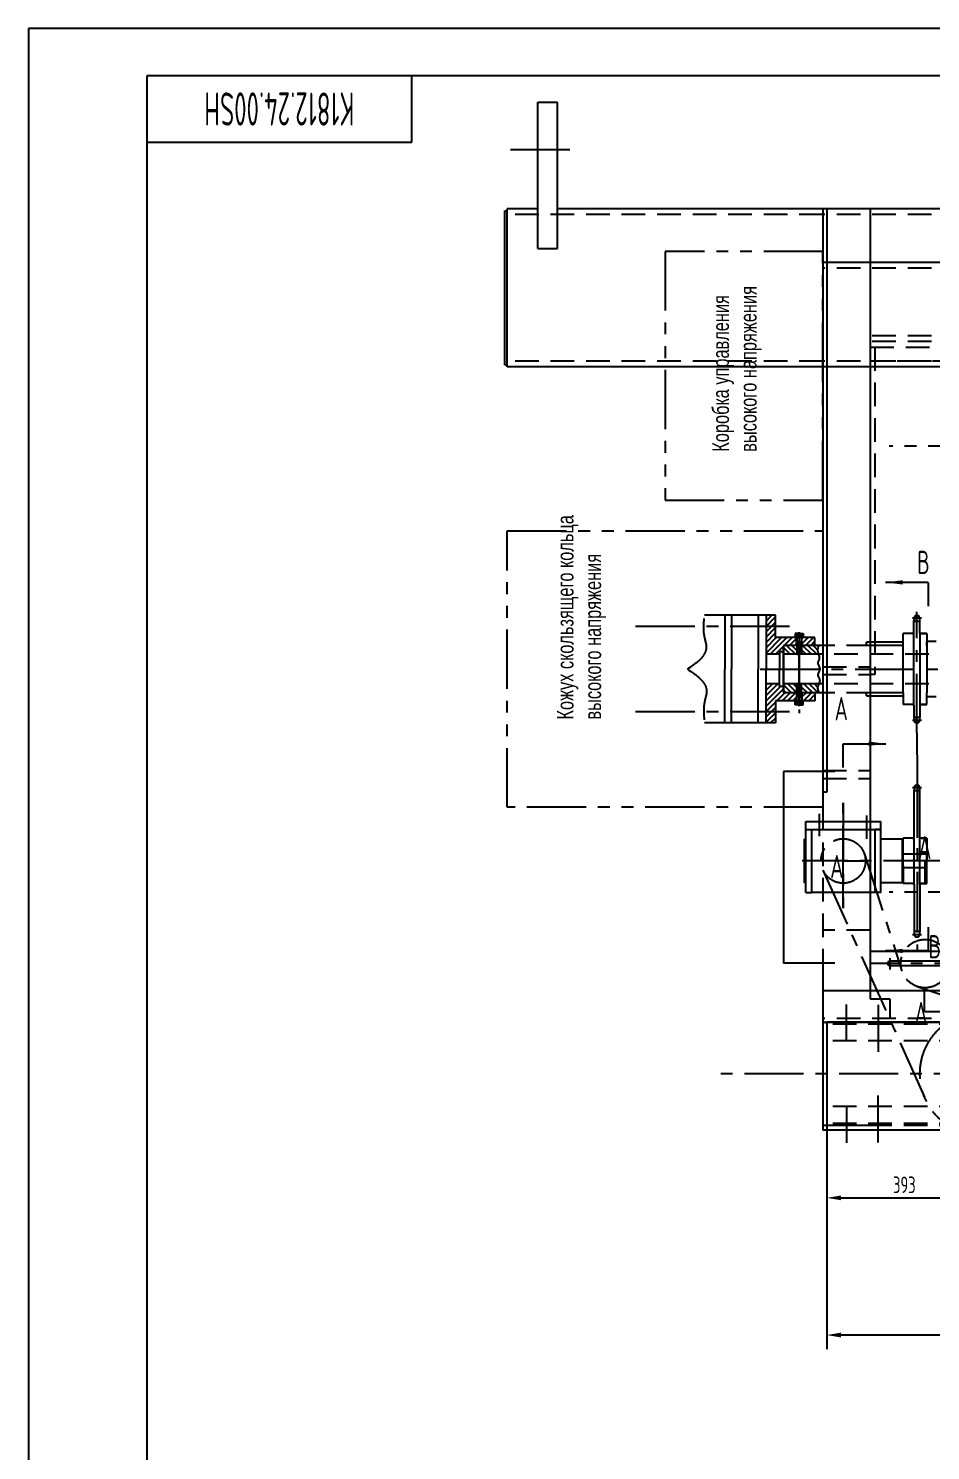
# Model space of a CAD drawing. Header units: millimetres. Extents: x 0 to 10092, y -1 to 7128.
# Drawn here: x 0 to 2286, y 3525 to 7128 of the extents above; entities that cross this region are included whole.
import ezdxf
from ezdxf.enums import TextEntityAlignment as Align

# ---------------------------------------------------------------- set-up
doc = ezdxf.new("R2010")
doc.units = ezdxf.units.MM
doc.header["$LTSCALE"] = 120
for name, pattern in [('F', [0.75, 0.5, -0.25]), ('G', [2, 1.25, -0.25, 0.25, -0.25]), ('K', [2.5, 1.25, -0.25, 0.25, -0.25, 0.25, -0.25])]:
    doc.linetypes.add(name, pattern=pattern)
for name, color, linetype in [('01', 7, 'Continuous'), ('02', 1, 'Continuous'), ('04', 2, 'F'), ('05', 4, 'G'), ('07', 6, 'K'), ('08', 1, 'Continuous'), ('11', 3, 'Continuous'), ('L1GEA', 7, 'Continuous')]:
    doc.layers.add(name, color=color, linetype=linetype)
doc.styles.get("Standard").update_dxf_attribs({"font": 'isocp', "width": 0.707, "bigfont": 'intecad.shx'})
doc.dimstyles.new('INTE', dxfattribs={"dimscale": 12, "dimtxt": 3.5, "dimasz": 3, "dimexe": 3, "dimexo": 0, "dimgap": 1, "dimtad": 1, "dimdec": 3, "dimdsep": 46, "dimtxsty": 'Standard', "dimcen": 0, "dimclrd": 1, "dimclre": 1, "dimclrt": 3, "dimaunit": 1, "dimadec": 0, "dimazin": 0, "dimtfac": 1, "dimtdec": 3, "dimtmove": 0, "dimatfit": 0, "dimfxl": 3, "dimarcsym": 0})

# ---------------------------------------------------------------- blocks, each defined once
blk = doc.blocks.new('*D83')
at = {"layer": '08', "color": 1, "lineweight": -2}
for p, q in [((2023.5, 4336.9), (2023.5, 3781.9)), ((6238.5, 4336.9), (6238.5, 3781.9)), ((6202.5, 3817.9), (2059.5, 3817.9))]:
    blk.add_line(p, q, dxfattribs=at)
at = {"layer": '08', "color": 1}
for points in [[(2059.5, 3823.9), (2059.5, 3811.9), (2023.5, 3817.9)], [(6202.5, 3823.9), (6202.5, 3811.9), (6238.5, 3817.9)]]:
    blk.add_solid(points, dxfattribs=at)
at = {"layer": 'Defpoints', "color": 0}
for p in [(2023.5, 4336.9), (6238.5, 4336.9), (2023.5, 3817.9)]:
    blk.add_point(p, dxfattribs=at)
at = {"layer": '08', "color": 3, "insert": (4131, 3850.9), "char_height": 42, "attachment_point": 5}
blk.add_mtext('4215', dxfattribs=at)
blk = doc.blocks.new('*D85')
at = {"layer": '08', "color": 1, "lineweight": -2}
for p, q in [((2023.5, 4267.1), (2023.5, 4129.5)), ((2416.5, 4218.8), (2416.5, 4129.5)), ((2059.5, 4165.5), (2380.5, 4165.5))]:
    blk.add_line(p, q, dxfattribs=at)
at = {"layer": '08', "color": 1}
for points in [[(2059.5, 4171.5), (2059.5, 4159.5), (2023.5, 4165.5)], [(2380.5, 4171.5), (2380.5, 4159.5), (2416.5, 4165.5)]]:
    blk.add_solid(points, dxfattribs=at)
at = {"layer": 'Defpoints', "color": 0}
for p in [(2023.5, 4267.1), (2416.5, 4218.8), (2416.5, 4165.5)]:
    blk.add_point(p, dxfattribs=at)
at = {"layer": '08', "color": 3, "insert": (2220, 4198.5), "char_height": 42, "attachment_point": 5}
blk.add_mtext('393', dxfattribs=at)
blk = doc.blocks.new('*U175', base_point=(251.96, 168.31))
at = {"layer": '01'}
for p, q in [((251.96, 168.31), (251.96, 182.31)), ((195.96, 168.31), (251.96, 168.31))]:
    blk.add_line(p, q, dxfattribs=at)
blk = doc.blocks.new('*U176')
at = {"layer": '01'}
for points in [[(831, 584), (25, 584)], [(25, 584), (25, 10)]]:
    blk.add_lwpolyline(points, dxfattribs=at)
at = {"layer": '02'}
for points in [[(841, 594), (0, 594)], [(0, 594), (0, 0)]]:
    blk.add_lwpolyline(points, dxfattribs=at)

msp = doc.modelspace()

# ---------------------------------------------------------------- hatches: boundary and pattern name
at = {"layer": '07', "linetype": 'K'}
h = msp.add_hatch(dxfattribs=at)
h.set_pattern_fill('LINE', color=6, scale=3, angle=45, style=0)
h.set_pattern_definition([(45, (6197.96, 1778.382), (-6.735192, 6.735192), [])])
h.paths.add_polyline_path([(1913.5242, 5564.9302), (1946.5242, 5564.9302), (1946.5242, 5584.9302), (1893.5242, 5584.9302), (1893.5242, 5612.7867), (1869.4519, 5612.7867), (1869.4519, 5542.4302), (1903.5242, 5542.4302), (1903.5242, 5548.7646), (1913.5242, 5548.7646)])
h.paths.add_polyline_path([(1993.5242, 5564.9302), (1993.5242, 5584.9302), (1960.5242, 5584.9302), (1960.5242, 5564.9302)])
h.paths.add_polyline_path([(1869.4519, 5612.7867), (1893.5242, 5612.7867), (1893.5242, 5641.228), (1869.4519, 5641.228)])
h.paths.add_polyline_path([(1903.5242, 5461.0902), (1903.5242, 5467.4247), (1869.4519, 5467.4247), (1869.4519, 5397.0682), (1893.5242, 5397.0682), (1893.5242, 5424.9247), (1946.5242, 5424.9247), (1946.5242, 5444.9247), (1913.5242, 5444.9247), (1913.5242, 5461.0902)])
h.paths.add_polyline_path([(1960.5242, 5444.9247), (1960.5242, 5424.9247), (1962.7242, 5424.9247), (1993.5242, 5424.9247), (1993.5242, 5444.9247)])
h.paths.add_polyline_path([(1893.5242, 5397.0682), (1869.4519, 5397.0682), (1869.4519, 5368.6268), (1893.5242, 5368.6268)])
h = msp.add_hatch(dxfattribs=at)
h.set_pattern_fill('ANSI31', color=6, scale=3, angle=90, style=0)
h.set_pattern_definition([(135, (509.682, 3703.518), (-6.735192, -6.735192), [])])
h.paths.add_polyline_path([(1947.5242, 5564.9302), (1916.5242, 5564.9302), (1913.5242, 5561.9302), (1913.5242, 5542.4302), (1947.5242, 5542.4302)])
h.paths.add_polyline_path([(2000.9599, 5555.4697), (2001.9138, 5560.1257), (2003.7907, 5564.9302), (1959.5242, 5564.9302), (1959.5242, 5543.0302), (1959.5242, 5542.4302), (2003.185, 5542.4302), (2002.3732, 5544.5488), (2001.4286, 5547.7545), (2000.8778, 5551.3704)])
h.paths.add_polyline_path([(1947.5242, 5466.8247), (1947.5242, 5467.4247), (1913.5242, 5467.4247), (1913.5242, 5447.9247), (1916.5242, 5444.9247), (1947.5242, 5444.9247)])
h.paths.add_polyline_path([(2000.9357, 5456.7704), (2000.9786, 5459.1567), (2001.3829, 5461.4444), (2002.0755, 5463.6296), (2002.951, 5465.7269), (2003.7502, 5467.4247), (1959.5242, 5467.4247), (1959.5242, 5444.9247), (1993.5242, 5444.9247), (2004.2098, 5444.9247), (2003.98, 5445.4181), (2003.5231, 5446.4726), (2002.9277, 5447.9913), (2002.2825, 5449.8774), (2001.6764, 5452.0339), (2001.1979, 5454.3638)])

# ---------------------------------------------------------------- linework, layer by layer
for p, q in [((2244.4617, 5626.5566), (2259.4242, 5626.5566)), ((2244.4617, 5383.2983), (2259.4242, 5383.2983))]:
    msp.add_line(p, q)
for centre, start, end in [((2274.9417, 5627.7324), 155.3859545, 180.0093386), ((2228.9442, 5628.135), 359.2338808, 23.7843), ((2274.9417, 5382.1225), 179.9906614, 204.6140455), ((2228.9442, 5381.7199), 336.2157, 0.7661192)]:
    msp.add_arc(centre, 30.48, start, end)
at = {"layer": '01'}
for p, q in [((1291.0242, 6570.9274), (1291.0242, 6940.9274)), ((1291.0242, 6940.9274), (1341.0242, 6940.9274)), ((1341.0242, 6570.9274), (1341.0242, 6940.9274)), ((1207.5242, 6275.9265), (1207.5242, 6665.9284)), ((1207.5242, 6665.9284), (1213.5242, 6665.9284)), ((1213.5242, 6270.9274), (1213.5242, 6670.9274)), ((1291.0242, 6670.9274), (1213.5242, 6670.9274)), ((2013.5242, 6670.9274), (1341.0242, 6670.9274)), ((6248.5242, 6670.9274), (2013.5242, 6670.9274)), ((2013.5242, 6670.9274), (2013.5242, 5245.9248)), ((2023.5242, 6670.9274), (2023.5242, 5245.9248)), ((2133.5242, 6670.9274), (2133.5242, 4669.9274)), ((1291.0242, 6570.9274), (1341.0242, 6570.9274)), ((6248.5242, 6534.9274), (2013.5242, 6534.9274)), ((2013.5242, 6534.9274), (2013.5242, 6270.9274)), ((1207.5242, 6275.9265), (1213.5242, 6275.9265)), ((2013.5242, 6270.9274), (1213.5242, 6270.9274)), ((1357.7155, 6270.9274), (1213.5242, 6270.9274)), ((2280.3437, 5724.6309), (2280.3437, 5664.6309)), ((2244.4617, 5595.9462), (2244.4617, 5627.7274)), ((2259.4242, 5595.9462), (2259.4242, 5627.7274)), ((2217.1314, 5444.9247), (2217.1314, 5594.9302)), ((2243.4457, 5594.9302), (2217.1314, 5594.9302)), ((2244.4617, 5413.9087), (2244.4617, 5595.9462)), ((2259.4242, 5595.9462), (2259.4242, 5413.9087)), ((2277.1314, 5594.9302), (2260.4402, 5594.9302)), ((1913.5242, 5561.9302), (1916.5242, 5564.9302)), ((1916.5242, 5564.9302), (1913.5242, 5561.9302)), ((1913.5242, 5561.9302), (1913.5242, 5447.9247)), ((1913.5242, 5447.9247), (1913.5242, 5561.9302)), ((2023.5242, 5564.9302), (1916.5242, 5564.9302)), ((1949.0242, 5564.9302), (1949.0242, 5542.4302)), ((1958.0242, 5564.9302), (1958.0242, 5542.4302)), ((2217.1314, 5572.9302), (2124.5242, 5572.9302)), ((2124.5242, 5564.9302), (2124.5242, 5572.9302)), ((2217.1314, 5564.9302), (2133.5242, 5564.9302)), ((2277.1314, 5564.9302), (2277.1314, 5574.9302)), ((2301.0242, 5574.9302), (2277.1314, 5574.9302)), ((2002.8161, 5467.4247), (1913.5242, 5467.4247)), ((1916.5242, 5444.9247), (1913.5242, 5447.9247)), ((1913.5242, 5447.9247), (1916.5242, 5444.9247)), ((2023.5242, 5444.9247), (1916.5242, 5444.9247)), ((1949.0242, 5444.9247), (1949.0242, 5467.4247)), ((1958.0242, 5444.9247), (1958.0242, 5467.4247)), ((2124.5242, 5436.9247), (2124.5242, 5444.9247)), ((2217.1314, 5444.9247), (2133.5242, 5444.9247)), ((2217.1314, 5444.9247), (2217.1314, 5414.9247)), ((2277.1314, 5444.9247), (2275.1314, 5444.9247)), ((2124.5242, 5436.9247), (2217.1314, 5436.9247)), ((2243.4457, 5414.9247), (2217.1314, 5414.9247)), ((2244.4617, 5413.9087), (2244.4617, 5382.1274)), ((2259.4242, 5413.9087), (2259.4242, 5382.1274)), ((2277.1314, 5414.9247), (2260.4402, 5414.9247)), ((2301.0242, 5434.9247), (2277.1314, 5434.9247)), ((2065.1314, 5255.9125), (2065.1314, 5315.9125)), ((1913.5242, 5245.9248), (1913.5242, 4759.9274)), ((2043.5242, 5245.9248), (1913.5242, 5245.9248)), ((2065.1314, 5018.6222), (2065.1314, 5078.6222)), ((2125.1314, 5018.6222), (2065.1314, 5018.6222)), ((2259.6092, 5018.9067), (2199.6092, 5018.9067)), ((2272.4357, 5018.9274), (2212.4357, 5018.9274)), ((2259.6092, 4958.9067), (2259.6092, 5018.9067)), ((2272.4357, 4958.9274), (2272.4357, 5018.9274)), ((2280.3437, 4851.0034), (2280.3437, 4791.0034)), ((2013.5242, 4759.9274), (2013.5242, 4626.9274)), ((2433.5242, 4789.9274), (2133.5242, 4789.9274)), ((2013.5242, 4690.9274), (6248.5242, 4690.9274)), ((2271.1928, 4636.8424), (2271.1928, 4696.8424)), ((2133.5242, 4669.9274), (2183.5242, 4669.9274)), ((2183.5242, 4669.9274), (2183.5242, 4619.9274)), ((2013.5242, 4626.9274), (2013.5242, 4610.9274)), ((2331.1928, 4636.8424), (2271.1928, 4636.8424)), ((2013.5242, 4610.9274), (6248.5242, 4610.9274)), ((2013.5242, 4610.9274), (2013.5242, 4336.9274)), ((6238.5242, 4610.9274), (2023.5242, 4610.9274)), ((2023.5242, 4610.9274), (2023.5242, 4336.9274)), ((2013.5242, 4348.9274), (2013.5242, 4336.9274)), ((6238.5242, 4336.9274), (2013.5242, 4336.9274))]:
    msp.add_line(p, q, dxfattribs=at)
at = {"layer": '01', "color": 7, "linetype": 'Continuous'}
for p, q in [((6128.5242, 6270.9274), (2013.5242, 6270.9274)), ((2003.185, 5542.4302), (1913.5242, 5542.4302)), ((2244.5617, 4960.4114), (2244.5617, 5198.2683)), ((2244.5617, 5197.0974), (2259.5242, 5197.0974)), ((2247.3313, 5210.9683), (2256.9355, 5210.9683)), ((2259.5242, 4960.4114), (2259.5242, 5198.2683)), ((1970.1314, 5118.9274), (2160.1314, 5118.9274)), ((1970.1314, 4939.4274), (1970.1314, 5118.9274)), ((2160.1314, 4939.4274), (2160.1314, 5118.9274)), ((1970.1314, 5098.9274), (2160.1314, 5098.9274)), ((1970.1314, 5098.4274), (1985.1314, 5098.4274)), ((1985.1314, 4938.9274), (1985.1314, 5098.9274)), ((2145.1314, 5098.9274), (2145.1314, 4938.9274)), ((2160.1314, 5098.4274), (2145.1314, 5098.4274)), ((1970.1314, 5073.9274), (1967.1314, 5073.9274)), ((1967.1314, 4963.9274), (1967.1314, 5073.9274)), ((2215.1314, 5073.9274), (2160.1314, 5073.9274)), ((2215.1314, 4963.9274), (2215.1314, 5073.9274)), ((2217.1314, 5031.5302), (2217.1314, 5076.4274)), ((2243.5457, 5076.4274), (2217.1314, 5076.4274)), ((2240.6138, 5076.4274), (2243.5457, 5076.4274)), ((2277.1314, 5076.4274), (2260.5402, 5076.4274)), ((2263.0402, 5076.4274), (2277.1314, 5076.4274)), ((2277.1314, 5076.4274), (2277.1314, 5018.9274)), ((2217.1314, 5038.9274), (2215.1314, 5038.9274)), ((2217.1314, 4998.9274), (2217.1314, 5038.9274)), ((2222.1314, 5036.4274), (2217.1314, 5036.4274)), ((2277.1314, 5001.4274), (2277.1314, 5039.4274)), ((2217.1314, 4998.9274), (2215.1314, 4998.9274)), ((2217.1314, 5006.3247), (2217.1314, 4961.4274)), ((2277.1314, 4961.4274), (2277.1314, 5001.4274)), ((1970.1314, 4963.9274), (1967.1314, 4963.9274)), ((1970.1314, 4939.4274), (1985.1314, 4939.4274)), ((2145.1314, 4938.9274), (1985.1314, 4938.9274)), ((2160.1314, 4939.4274), (2145.1314, 4939.4274)), ((2215.1314, 4963.9274), (2160.1314, 4963.9274)), ((2243.5457, 4961.4274), (2217.1314, 4961.4274)), ((2240.6138, 4961.4274), (2243.5457, 4961.4274)), ((2244.5617, 4960.4114), (2244.5617, 4839.5866)), ((2259.5242, 4960.4114), (2259.5242, 4839.5866)), ((2277.1314, 4961.4274), (2260.5402, 4961.4274)), ((2263.0402, 4961.4274), (2277.1314, 4961.4274)), ((2244.5617, 4840.7574), (2259.5242, 4840.7574)), ((2247.3313, 4826.8866), (2256.9355, 4826.8866)), ((2043.5242, 4759.9274), (1913.5242, 4759.9274)), ((2383.5242, 4764.9274), (2183.5242, 4764.9274)), ((2383.5242, 4752.9274), (2183.5242, 4752.9274)), ((2145.1325, 4610.9274), (2023.5242, 4610.9274)), ((2154.0135, 4610.9274), (2023.5242, 4610.9274)), ((2023.5242, 4605.6274), (2023.5242, 4610.9274)), ((2180.7058, 4348.9274), (2013.5242, 4348.9274)), ((2013.5242, 4348.9274), (2013.5242, 4336.9274)), ((2181.08, 4336.9274), (2013.5242, 4336.9274)), ((6238.5242, 4336.9274), (2023.5242, 4336.9274))]:
    msp.add_line(p, q, dxfattribs=at)
for centre, radius, start, end in [((2275.0417, 5198.2732), 30.48, 155.3859545, 180.0093386), ((2229.0442, 5198.6758), 30.48, 359.2338808, 23.7843), ((2243.5457, 5077.4434), 1.016, 270, 0), ((2260.5402, 5077.4434), 1.016, 180, 270), ((2243.5457, 4960.4114), 1.016, 0, 90), ((2260.5402, 4960.4114), 1.016, 90, 180), ((2275.0417, 4839.5816), 30.48, 179.9906614, 204.6140455), ((2229.0442, 4839.179), 30.48, 336.2157, 0.7661192)]:
    msp.add_arc(centre, radius, start, end, dxfattribs=at)
at = {"layer": '01'}
msp.add_arc((2183.5242, 4758.9274), 6, 90, 270, dxfattribs=at)
at = {"layer": '02'}
for p, q in [((2280.3437, 5724.6309), (2172.3437, 5724.6309)), ((2065.1314, 5315.9125), (2173.1314, 5315.9125)), ((2280.3437, 4791.0034), (2172.3437, 4791.0034))]:
    msp.add_line(p, q, dxfattribs=at)
at = {"layer": '02', "color": 1, "linetype": 'Continuous'}
for p, q in [((1947.5242, 5564.9302), (1947.5242, 5542.4302)), ((1959.5242, 5564.9302), (1959.5242, 5542.4302)), ((1947.5242, 5444.9247), (1947.5242, 5467.4247)), ((1959.5242, 5444.9247), (1959.5242, 5467.4247))]:
    msp.add_line(p, q, dxfattribs=at)
at = {"layer": '02'}
for points in [[(2172.3437, 5724.6309, 0, 10.8, 0), (2215.5437, 5724.6309, 0, 0, 0)], [(2173.1314, 5315.9125, 0, 10.8, 0), (2129.9314, 5315.9125, 0, 0, 0)], [(2172.3437, 4791.0034, 0, 10.8, 0), (2215.5437, 4791.0034, 0, 0, 0)]]:
    msp.add_lwpolyline(points, format="xyseb", dxfattribs=at)
msp.add_lwpolyline([(2004.2098, 5444.9247), (2003.98, 5445.4181), (2003.5231, 5446.4726), (2002.9277, 5447.9913), (2002.2825, 5449.8774), (2001.6764, 5452.0339), (2001.1979, 5454.3638), (2000.9357, 5456.7704), (2000.9786, 5459.1567), (2001.3829, 5461.4444), (2002.0755, 5463.6296), (2002.951, 5465.7269), (2003.9037, 5467.7509), (2004.8284, 5469.7163), (2005.6194, 5471.6378), (2006.1714, 5473.5299), (2006.3789, 5475.4075), (2006.1726, 5477.2826), (2005.6288, 5479.1576), (2004.86, 5481.0327), (2003.9787, 5482.9078), (2003.0975, 5484.7829), (2002.3287, 5486.658), (2001.7849, 5488.5331), (2001.5786, 5490.4081), (2001.7849, 5492.2832), (2002.3287, 5494.1583), (2003.0975, 5496.0334), (2003.9787, 5497.9085), (2004.86, 5499.7836), (2005.6288, 5501.6587), (2006.1726, 5503.5337), (2006.3789, 5505.4088), (2006.1726, 5507.2839), (2005.6288, 5509.159), (2004.86, 5511.0341), (2003.9787, 5512.9092), (2003.0975, 5514.7843), (2002.3287, 5516.6593), (2001.7849, 5518.5344), (2001.5786, 5520.4095), (2001.7825, 5522.287), (2002.3099, 5524.1792), (2003.0342, 5526.1007), (2003.8287, 5528.0661), (2004.5671, 5530.0901), (2005.1225, 5532.1874), (2005.3686, 5534.3725), (2005.1788, 5536.6602), (2004.4874, 5539.0749), (2003.4725, 5541.68), (2002.3732, 5544.5488), (2001.4286, 5547.7545), (2000.8778, 5551.3704), (2000.9599, 5555.4697), (2001.9138, 5560.1257), (2003.9787, 5565.4116)], dxfattribs=at)
at = {"layer": '04', "color": 2, "linetype": 'F'}
for p, q in [((2013.5242, 6656.9274), (1213.5242, 6656.9274)), ((6248.5242, 6656.9274), (2013.5242, 6656.9274)), ((6248.5242, 6520.9274), (2013.5242, 6520.9274)), ((6248.5242, 6348.9274), (2133.5242, 6348.9274)), ((6248.5242, 6334.9274), (2133.5242, 6334.9274)), ((2133.5242, 6320.9274), (6128.5242, 6320.9274)), ((2145.5242, 6320.9274), (2145.5242, 5491.0321)), ((2013.5242, 6284.9274), (1213.5242, 6284.9274)), ((6248.5242, 6284.9274), (2013.5242, 6284.9274)), ((4331.6735, 6284.9274), (2133.5242, 6284.9274)), ((2133.5242, 5564.9302), (2023.5242, 5564.9302)), ((2552.0242, 5542.4302), (1913.5242, 5542.4302)), ((2013.5242, 5510.8311), (2133.5242, 5510.8311)), ((2013.5242, 5491.0321), (2133.5242, 5491.0321)), ((2145.5242, 5491.0321), (2133.5242, 5491.0321)), ((2552.0242, 5467.4247), (1913.5242, 5467.4247)), ((2133.5242, 5444.9247), (2023.5242, 5444.9247)), ((2013.5242, 5247.7874), (2133.5242, 5247.7874)), ((2013.5242, 5245.9248), (2013.5242, 4759.9274)), ((2013.5242, 5227.9884), (2133.5242, 5227.9884)), ((2023.5242, 5245.9248), (2023.5242, 5193.3162)), ((2023.5242, 5193.3162), (2013.5242, 5193.3162)), ((2023.5242, 5193.3162), (2013.5242, 5193.3162)), ((2133.5242, 5118.3248), (2013.5242, 5118.3248)), ((2277.1314, 5036.4274), (2217.1314, 5036.4274)), ((2277.1314, 5001.4274), (2217.1314, 5001.4274)), ((2277.1314, 5001.4274), (2217.1314, 5001.4274)), ((2133.5242, 4843.3162), (2013.5242, 4843.3162)), ((6248.5242, 4619.9274), (2013.5242, 4619.9274)), ((2023.5242, 4610.9274), (2023.5242, 4562.9274)), ((6238.5242, 4605.6274), (2023.5242, 4605.6274)), ((6238.5242, 4562.9274), (2023.5242, 4562.9274)), ((2023.5242, 4396.9274), (2023.5242, 4348.9274)), ((6238.5242, 4396.9274), (2023.5242, 4396.9274)), ((6238.5242, 4348.9274), (2013.5242, 4348.9274)), ((6238.5242, 4354.2274), (2023.5242, 4354.2274)), ((6238.5242, 4348.9274), (2023.5242, 4348.9274))]:
    msp.add_line(p, q, dxfattribs=at)
at = {"layer": '05', "color": 4, "linetype": 'G'}
for p, q in [((1222.1213, 6820.9274), (1397.8873, 6820.9274)), ((2252.0334, 5343.251), (2252.0334, 5650.0726)), ((1953.5242, 5427.5528), (1953.5242, 5591.8042)), ((2252.1334, 5231.2138), (2252.1334, 4817.2415)), ((2252.1334, 5227.415), (2252.1334, 4791.0034)), ((2240.5617, 5205.0374), (2263.5242, 5205.0374)), ((2065.1314, 4899.0513), (2065.1314, 5166.2702)), ((2065.1314, 5166.2702), (2065.1314, 4899.0513)), ((2005.1314, 5081.8747), (2005.1314, 5137.9275)), ((2125.1314, 5075.3661), (2125.1314, 5133.8312)), ((2317.0708, 5018.9274), (1961.1575, 5018.9274)), ((2240.5617, 4832.8174), (2263.5242, 4832.8174)), ((2446.3017, 4758.9274), (2133.5242, 4758.9274)), ((2183.5242, 4773.0993), (2183.5242, 4744.0102)), ((2073.5225, 4564.0567), (2073.5225, 4654.8982)), ((2153.5242, 4654.2863), (2153.5242, 4535.4907)), ((6284.5239, 4479.9274), (1746.3023, 4479.9274)), ((2073.5225, 4395.7982), (2073.5225, 4304.9567)), ((2153.5242, 4305.5685), (2153.5242, 4424.3642))]:
    msp.add_line(p, q, dxfattribs=at)
at = {"layer": '05'}
for p, q in [((6030.7181, 6069.9274), (2181.8214, 6069.9274)), ((2240.5617, 5634.4966), (2263.4242, 5634.4966)), ((1928.7253, 5612.7867), (1514.5836, 5612.7867)), ((1855.0025, 5504.9274), (5535.801, 5504.9274)), ((1928.7253, 5397.0682), (1514.5836, 5397.0682)), ((2240.5617, 5375.3583), (2263.4242, 5375.3583)), ((2118.772, 5036.1904), (2214.0498, 4740.1373)), ((2013.6971, 4995.9093), (2273.2977, 4415.8299)), ((6030.7181, 4939.9274), (2181.8214, 4939.9274)), ((2252.8159, 4700.8151), (2466.718, 4628.5979))]:
    msp.add_line(p, q, dxfattribs=at)
at = {"layer": '05', "color": 4, "linetype": 'G'}
for centre, radius in [((2065.1314, 5018.9274), 56.35), ((2416.5242, 4479.9274), 156.915)]:
    msp.add_circle(centre, radius, dxfattribs=at)
at = {"layer": '05'}
msp.add_circle((2272.4357, 4758.9274), 61.335, dxfattribs=at)
at = {"layer": '07', "color": 6, "linetype": 'K'}
for p, q in [((2013.5242, 6563.0923), (1613.5242, 6563.0923)), ((1613.5242, 6563.0923), (1613.5242, 5933.0923)), ((2013.5242, 5933.0923), (2013.5242, 6563.0923)), ((1613.5242, 5933.0923), (2013.5242, 5933.0923)), ((1213.5242, 5154.9274), (1213.5242, 5854.9274)), ((1213.5242, 5854.9274), (2013.5242, 5854.9274)), ((2013.5242, 5854.9274), (2013.5242, 5154.9274)), ((1764.9504, 5641.228), (1713.47, 5641.228)), ((1782.2669, 5641.228), (1764.9504, 5641.228)), ((1764.9504, 5641.228), (1764.9504, 5504.9274)), ((1849.3342, 5641.228), (1782.2669, 5641.228)), ((1782.2669, 5641.228), (1782.2669, 5504.9274)), ((1869.4519, 5641.228), (1849.3342, 5641.228)), ((1849.3342, 5641.228), (1849.3342, 5504.9274)), ((1893.5242, 5641.228), (1869.4519, 5641.228)), ((1869.4519, 5641.228), (1869.4519, 5504.9274)), ((1893.5242, 5584.9302), (1893.5242, 5641.228)), ((1893.5242, 5584.9302), (1893.5242, 5641.228)), ((1993.5242, 5584.9302), (1893.5242, 5584.9302)), ((1993.5242, 5584.9302), (1893.5242, 5584.9302)), ((1943.5092, 5595.5302), (1943.5092, 5588.0302)), ((1953.5242, 5595.5302), (1943.5092, 5595.5302)), ((1943.5092, 5588.0302), (1953.5242, 5588.0302)), ((1944.3242, 5588.0302), (1944.3242, 5584.9302)), ((1953.5242, 5588.0302), (1944.3242, 5588.0302)), ((1944.3242, 5584.9302), (1953.5242, 5584.9302)), ((1946.5242, 5564.9302), (1946.5242, 5584.9302)), ((1947.5242, 5588.0302), (1947.5242, 5595.5302)), ((1947.5242, 5588.0302), (1947.5242, 5543.0302)), ((1953.5242, 5588.0302), (1951.7344, 5584.9302)), ((1953.5242, 5598.5951), (1953.5242, 5539.4813)), ((1953.5242, 5595.5302), (1963.5392, 5595.5302)), ((1953.5242, 5590.1268), (1953.5242, 5582.8345)), ((1963.5392, 5588.0302), (1953.5242, 5588.0302)), ((1953.5242, 5584.9302), (1955.314, 5588.0302)), ((1953.5242, 5588.0302), (1962.7242, 5588.0302)), ((1962.7242, 5584.9302), (1953.5242, 5584.9302)), ((1959.5242, 5588.0302), (1959.5242, 5595.5302)), ((1959.5242, 5588.0302), (1959.5242, 5543.0302)), ((1960.5242, 5564.9302), (1960.5242, 5584.9302)), ((1962.7242, 5588.0302), (1962.7242, 5584.9302)), ((1963.5392, 5595.5302), (1963.5392, 5588.0302)), ((1993.5242, 5564.9302), (1993.5242, 5584.9302)), ((1913.5242, 5548.7646), (1903.5242, 5548.7646)), ((1903.5242, 5548.7646), (1903.5242, 5504.9274)), ((1913.5242, 5564.9302), (1913.5242, 5444.9247)), ((1993.5242, 5564.9302), (1913.5242, 5564.9302)), ((1947.5242, 5573.0326), (1953.5242, 5573.0326)), ((1947.5242, 5564.9302), (1947.5242, 5542.4302)), ((1947.5242, 5564.9302), (1947.5242, 5542.4302)), ((1948.7242, 5543.0302), (1948.7242, 5573.0326)), ((1949.0242, 5564.9302), (1949.0242, 5542.4302)), ((1949.0242, 5564.9302), (1949.0242, 5542.4302)), ((1953.5242, 5582.3021), (1953.5242, 5418.0507)), ((1953.5242, 5582.3021), (1953.5242, 5393.0476)), ((1959.5242, 5573.0326), (1953.5242, 5573.0326)), ((1958.0242, 5564.9302), (1958.0242, 5542.4302)), ((1958.0242, 5564.9302), (1958.0242, 5542.4302)), ((1958.3242, 5543.0302), (1958.3242, 5573.0326)), ((1959.5242, 5564.9302), (1959.5242, 5542.4302)), ((1959.5242, 5564.9302), (1959.5242, 5542.4302)), ((1903.5242, 5542.4302), (1869.4519, 5542.4302)), ((1947.5242, 5543.0302), (1953.5242, 5543.0302)), ((1959.5242, 5543.0302), (1953.5242, 5543.0302)), ((1764.9504, 5368.6268), (1764.9504, 5504.9274)), ((1782.2669, 5368.6268), (1782.2669, 5504.9274)), ((1849.3342, 5368.6268), (1849.3342, 5504.9274)), ((1869.4519, 5368.6268), (1869.4519, 5504.9274)), ((1903.5242, 5461.0902), (1903.5242, 5504.9274)), ((1903.5242, 5467.4247), (1869.4519, 5467.4247)), ((1913.5242, 5461.0902), (1903.5242, 5461.0902)), ((1946.5242, 5444.9247), (1946.5242, 5424.9247)), ((1947.5242, 5444.9247), (1947.5242, 5467.4247)), ((1947.5242, 5444.9247), (1947.5242, 5467.4247)), ((1947.5242, 5421.8247), (1947.5242, 5466.8247)), ((1947.5242, 5466.8247), (1953.5242, 5466.8247)), ((1948.7242, 5466.8247), (1948.7242, 5436.8223)), ((1949.0242, 5444.9247), (1949.0242, 5467.4247)), ((1949.0242, 5444.9247), (1949.0242, 5467.4247)), ((1953.5242, 5411.2597), (1953.5242, 5470.3736)), ((1959.5242, 5466.8247), (1953.5242, 5466.8247)), ((1958.0242, 5444.9247), (1958.0242, 5467.4247)), ((1958.0242, 5444.9247), (1958.0242, 5467.4247)), ((1958.3242, 5466.8247), (1958.3242, 5436.8223)), ((1959.5242, 5444.9247), (1959.5242, 5467.4247)), ((1959.5242, 5444.9247), (1959.5242, 5467.4247)), ((1959.5242, 5421.8247), (1959.5242, 5466.8247)), ((1960.5242, 5444.9247), (1960.5242, 5424.9247)), ((1993.5242, 5444.9247), (1993.5242, 5424.9247)), ((1993.5242, 5424.9247), (1893.5242, 5424.9247)), ((1893.5242, 5424.9247), (1893.5242, 5368.6268)), ((1943.5092, 5414.3247), (1943.5092, 5421.8247)), ((1943.5092, 5421.8247), (1953.5242, 5421.8247)), ((1953.5242, 5414.3247), (1943.5092, 5414.3247)), ((1944.3242, 5424.9247), (1953.5242, 5424.9247)), ((1944.3242, 5421.8247), (1944.3242, 5424.9247)), ((1953.5242, 5421.8247), (1944.3242, 5421.8247)), ((1947.5242, 5436.8223), (1953.5242, 5436.8223)), ((1947.5242, 5421.8247), (1947.5242, 5414.3247)), ((1953.5242, 5421.8247), (1951.7344, 5424.9247)), ((1959.5242, 5436.8223), (1953.5242, 5436.8223)), ((1953.5242, 5419.728), (1953.5242, 5427.0204)), ((1962.7242, 5424.9247), (1953.5242, 5424.9247)), ((1953.5242, 5424.9247), (1955.314, 5421.8247)), ((1963.5392, 5421.8247), (1953.5242, 5421.8247)), ((1953.5242, 5421.8247), (1962.7242, 5421.8247)), ((1953.5242, 5414.3247), (1963.5392, 5414.3247)), ((1959.5242, 5421.8247), (1959.5242, 5414.3247)), ((1962.7242, 5421.8247), (1962.7242, 5424.9247)), ((1963.5392, 5414.3247), (1963.5392, 5421.8247)), ((1764.9504, 5368.6268), (1713.47, 5368.6268)), ((1782.2669, 5368.6268), (1764.9504, 5368.6268)), ((1849.3342, 5368.6268), (1782.2669, 5368.6268)), ((1869.4519, 5368.6268), (1849.3342, 5368.6268)), ((1893.5242, 5368.6268), (1869.4519, 5368.6268)), ((2252.0334, 5343.251), (2252.1334, 5231.2138)), ((2013.5242, 5154.9274), (1213.5242, 5154.9274))]:
    msp.add_line(p, q, dxfattribs=at)
for centre in [(1953.5242, 5591.7302), (1953.5242, 5418.1247)]:
    msp.add_circle(centre, 1, dxfattribs=at)
for points in [[(1670.1911, 5504.9274), (1718.7479, 5560.2852), (1713.47, 5588.7573), (1713.47, 5641.228)], [(1670.1911, 5504.9274), (1718.7479, 5449.5696), (1713.47, 5421.0976), (1713.47, 5368.6268)]]:
    msp.add_spline(points, degree=3, dxfattribs=at)
at = {"layer": 'L1GEA'}
for p, q in [((2247.2313, 5640.4274), (2256.8355, 5640.4274)), ((2240.6138, 5594.9302), (2243.4457, 5594.9302)), ((2262.9402, 5594.9302), (2277.1314, 5594.9302)), ((2277.1314, 5594.9302), (2277.1314, 5444.9247)), ((2277.1314, 5414.9247), (2277.1314, 5444.9247)), ((2240.6138, 5414.9247), (2243.4457, 5414.9247)), ((2262.9402, 5414.9247), (2277.1314, 5414.9247)), ((2247.2313, 5369.4274), (2256.8355, 5369.4274))]:
    msp.add_line(p, q, dxfattribs=at)
for centre, start, end in [((2243.4457, 5595.9462), 270, 0), ((2260.4402, 5595.9462), 180, 270), ((2243.4457, 5413.9087), 0, 90), ((2260.4402, 5413.9087), 90, 180)]:
    msp.add_arc(centre, 1.016, start, end, dxfattribs=at)

# ---------------------------------------------------------------- block references
at = {"layer": '04', "xscale": 12, "yscale": 12, "zscale": 12}
msp.add_blockref('*U175', (972, 6840), dxfattribs=at)
at = {"layer": '05', "xscale": 12, "yscale": 12, "zscale": 12}
msp.add_blockref('*U176', (0, 0), dxfattribs=at)

# ---------------------------------------------------------------- texts
at = {"layer": '05', "char_height": 42, "attachment_point": 1, "rotation": 90}
for s, insert in [('{\\fArial|b0|i0|c204|p34;\\C3;Коробка управления\\Pвысокого напряжения}', (1733.4413, 6055.5556)), ('{\\fArial|b0|i0|c204|p34;\\C3;Кожух скользящего кольца\\Pвысокого напряжения}', (1339.3804, 5377.0965))]:
    msp.add_mtext(s, dxfattribs=dict(at, insert=insert))
at = {"layer": '11', "width": 0.555352}
msp.add_text('K1812.24.00SH', height=84, rotation=180, dxfattribs=at).set_placement((826.2135, 6966), (445.7865, 6966), align=Align.FIT)
at = {"layer": '11', "width": 0.707}
for s, p in [('B', (2252.5445, 5728.2998)), ('A', (2043.3993, 5357.6575)), ('A', (2254.9375, 5005.9072)), ('A', (2032.0215, 4957.6518)), ('B', (2281.2614, 4754.6714)), ('A', (2245.4744, 4585.5573))]:
    msp.add_text(s, height=58.8, dxfattribs=at).set_placement(p, align=Align.BOTTOM_LEFT)

# ---------------------------------------------------------------- dimensions: what is measured, and where the dimension line sits
at = {"layer": '08'}
dim = msp.add_linear_dim(base=(2023.5242, 3817.937), p1=(6238.5242, 4336.9274), p2=(2023.5242, 4336.9274), dimstyle='INTE', dxfattribs=at)
dim.commit()
dim.dimension.update_dxf_attribs({"geometry": '*D83', "text_midpoint": (4131.0242, 3850.9411)})
dim = msp.add_linear_dim(base=(2416.5242, 4165.5292), p1=(2023.5242, 4267.0795), p2=(2416.5242, 4218.7624), dimstyle='INTE', dxfattribs=at)
dim.commit()
dim.dimension.update_dxf_attribs({"geometry": '*D85', "text_midpoint": (2220.0242, 4165.5292), "dimtype": 160})

doc.saveas('drawing.dxf')
